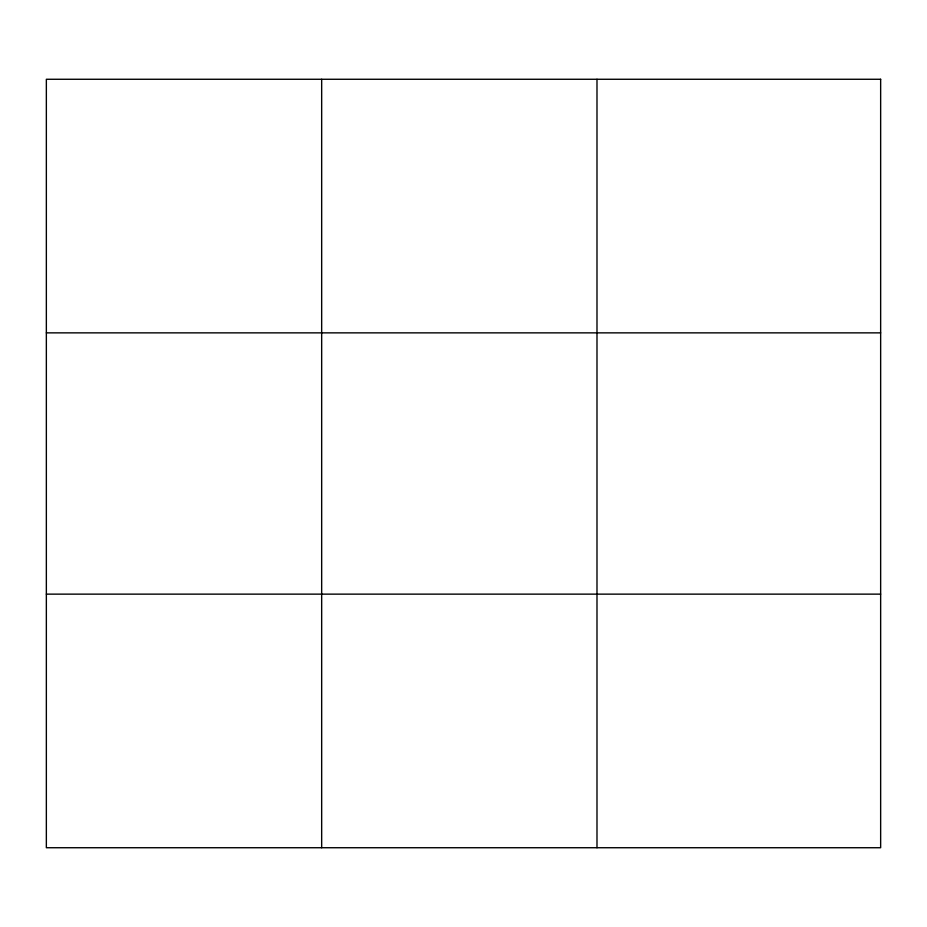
<?xml version="1.0" encoding="UTF-8"?>
<svg xmlns="http://www.w3.org/2000/svg" width="927" height="927" viewBox="0 0 927 927"><rect width="100%" height="100%" fill="white"/><g stroke="black" fill="none" stroke-linecap="round" stroke-linejoin="round"><path stroke-width="1.39" d="M321.669 847.73L321.669 79.27M596.988 847.73L596.988 79.27M46.35 332.863L880.65 332.863M46.35 594.137L880.65 594.137M880.65 79.27L880.65 847.73L46.35 847.73L46.35 79.27L880.65 79.27"/></g></svg>
